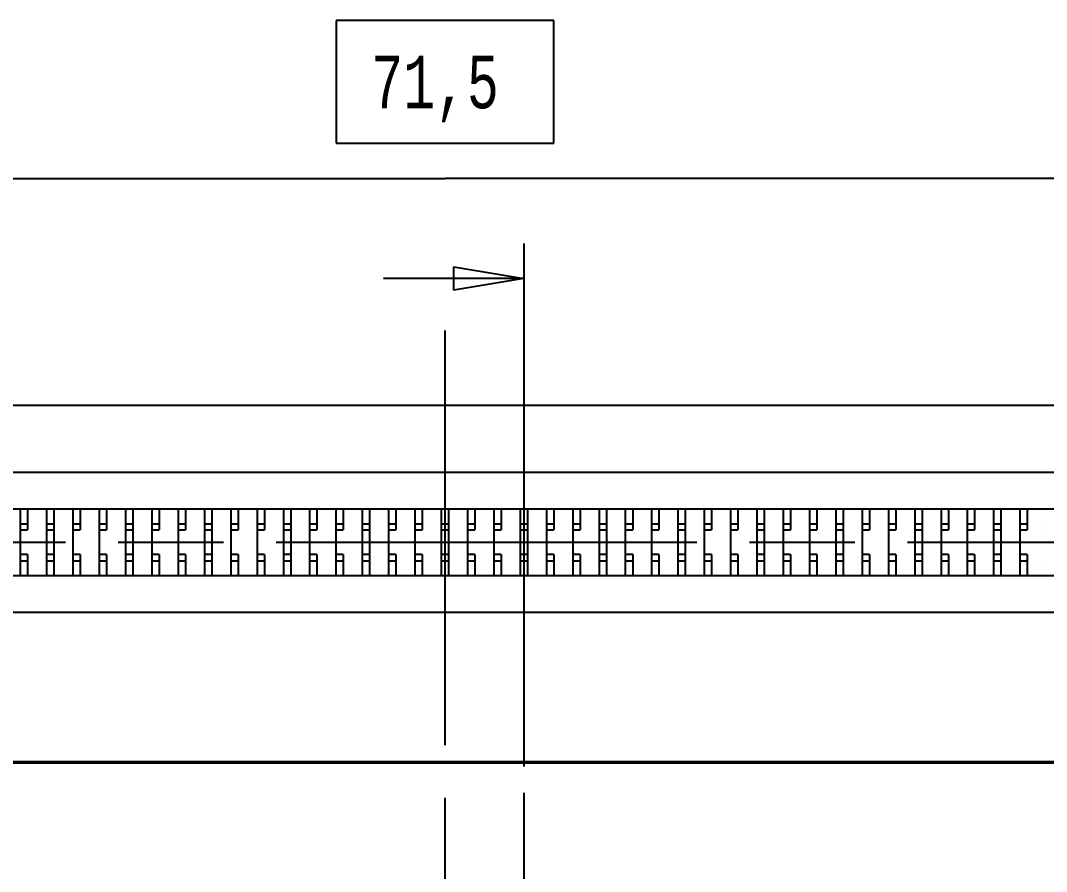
# Model space of a CAD drawing. Extents: x 0 to 420, y 0 to 297.
# Drawn here: x 70.04 to 99.29, y 117.56 to 141.82 of the extents above; entities that cross this region are included whole.
import ezdxf

# ---------------------------------------------------------------- set-up
doc = ezdxf.new("R2010")
doc.units = 0
doc.linetypes.add('CENTERLINE', pattern=[30, 12, -1.5, 3, -1.5, 12])
doc.layers.add('2', color=7, linetype='CONTINUOUS')
doc.styles.get("Standard").update_dxf_attribs({"font": 'monotxt.shx'})
doc.dimstyles.new('DSTYLE3', dxfattribs={"dimtxt": 1.5, "dimasz": 1.5, "dimexe": 2, "dimexo": 0, "dimgap": 2, "dimtad": 1, "dimrnd": 0.01, "dimzin": 11, "dimcen": 0.09, "dimazin": 3, "dimtp": 0.05, "dimtfac": 1, "dimtdec": 4, "dimtofl": 0, "dimtmove": 0, "dimatfit": 3, "dimtolj": 1, "dimtzin": 0})

# ---------------------------------------------------------------- blocks, each defined once
blk = doc.blocks.new('_AH13')
at = {"layer": '101', "color": 0, "linetype": 'CONTINUOUS'}
blk.add_solid([(0, 0), (-1, 0.166667), (-1, -0.166667), (0, 0)], dxfattribs=at)
blk = doc.blocks.new('*D1444')
at = {"layer": '2', "color": 1, "linetype": 'CONTINUOUS'}
for p, q in [((85.246684, 141.8159), (79.046684, 141.8159)), ((79.046684, 141.8159), (79.046684, 138.3159)), ((85.246684, 138.3159), (85.246684, 141.8159)), ((46.396684, 135.13465), (46.396684, 138.3154)), ((79.046684, 138.3159), (85.246684, 138.3159)), ((117.89668, 135.3668), (117.89668, 138.3154)), ((46.396684, 137.3154), (82.146684, 137.3154)), ((117.89668, 137.3154), (82.146684, 137.3154)), ((117.89668, 132.3636), (117.89668, 133.75129)), ((46.396684, 132.3636), (46.396684, 133.5502))]:
    blk.add_line(p, q, dxfattribs=at)
at = {"layer": '2', "color": 1, "xscale": 1.5, "yscale": 1.5, "zscale": 1.5}
for p, rotation in [((46.396684, 137.3154), 180), ((117.89668, 137.3154), 360)]:
    blk.add_blockref('_AH13', p, dxfattribs=dict(at, rotation=rotation))
at = {"layer": '2', "color": 1, "linetype": 'CONTINUOUS', "width": 0.7}
blk.add_text('71,5', height=1.5, dxfattribs=at).set_placement((80.046684, 139.3159))
blk = doc.blocks.new('*FC787')
at = {"layer": '2', "color": 1, "linetype": 'CONTINUOUS'}
for p, q in [((0, 0), (0, -14.91247)), ((-2, -0.668), (0, -1)), ((-2, -1.332), (-2, -0.668)), ((0, -1), (-4, -1)), ((0, -1), (-2, -1.332)), ((0, -15.66247), (0, -18.66247)), ((0, -19.41247), (0, -34.324939)), ((-2, -32.992939), (0, -33.324939)), ((-2, -33.656939), (-2, -32.992939)), ((0, -33.324939), (-4, -33.324939)), ((0, -33.324939), (-2, -33.656939))]:
    blk.add_line(p, q, dxfattribs=at)

msp = doc.modelspace()

# ---------------------------------------------------------------- linework, layer by layer
at = {"layer": '2', "color": 3, "linetype": 'CENTERLINE'}
for p, q in [((82.146684, 103.159), (82.146684, 132.97938)), ((41.328201, 126.94397), (125.10536, 126.94397))]:
    msp.add_line(p, q, dxfattribs=at)
at = {"layer": '2', "color": 30, "linetype": 'CONTINUOUS'}
for p, q in [((116.02168, 130.84397), (48.271684, 130.84397)), ((48.446684, 128.94397), (115.69668, 128.94397)), ((49.496684, 127.89397), (114.64668, 127.89397)), ((49.496684, 125.99397), (114.64668, 125.99397)), ((115.69668, 124.94397), (48.446684, 124.94397)), ((48.271684, 120.69397), (116.02168, 120.69397))]:
    msp.add_line(p, q, dxfattribs=at)
at = {"layer": '2', "color": 150, "linetype": 'CONTINUOUS'}
for p, q in [((70.046684, 127.46971), (70.046684, 127.89397)), ((70.246684, 127.89397), (70.246684, 127.46971)), ((71.546684, 127.46971), (71.546684, 127.89397)), ((71.746684, 127.89397), (71.746684, 127.46971)), ((72.296684, 127.46971), (72.296684, 127.89397)), ((72.496684, 127.89397), (72.496684, 127.46971)), ((73.796684, 127.46971), (73.796684, 127.89397)), ((73.996684, 127.89397), (73.996684, 127.46971)), ((74.546684, 127.46971), (74.546684, 127.89397)), ((74.746684, 127.89397), (74.746684, 127.46971)), ((76.046684, 127.46971), (76.046684, 127.89397)), ((76.246684, 127.89397), (76.246684, 127.46971)), ((76.796684, 127.46971), (76.796684, 127.89397)), ((76.996684, 127.89397), (76.996684, 127.46971)), ((78.296684, 127.46971), (78.296684, 127.89397)), ((78.496684, 127.89397), (78.496684, 127.46971)), ((79.046684, 127.46971), (79.046684, 127.89397)), ((79.246684, 127.89397), (79.246684, 127.46971)), ((80.546684, 127.46971), (80.546684, 127.89397)), ((80.746684, 127.89397), (80.746684, 127.46971)), ((81.296684, 127.46971), (81.296684, 127.89397)), ((81.496684, 127.89397), (81.496684, 127.46971)), ((82.796684, 127.46971), (82.796684, 127.89397)), ((82.996684, 127.89397), (82.996684, 127.46971)), ((83.546684, 127.46971), (83.546684, 127.89397)), ((83.746684, 127.89397), (83.746684, 127.46971)), ((85.046684, 127.46971), (85.046684, 127.89397)), ((85.246684, 127.89397), (85.246684, 127.46971)), ((85.796684, 127.46971), (85.796684, 127.89397)), ((85.996684, 127.89397), (85.996684, 127.46971)), ((87.296684, 127.46971), (87.296684, 127.89397)), ((87.496684, 127.89397), (87.496684, 127.46971)), ((88.046684, 127.46971), (88.046684, 127.89397)), ((88.246684, 127.89397), (88.246684, 127.46971)), ((89.546684, 127.46971), (89.546684, 127.89397)), ((89.746684, 127.89397), (89.746684, 127.46971)), ((90.296684, 127.46971), (90.296684, 127.89397)), ((90.496684, 127.89397), (90.496684, 127.46971)), ((91.796684, 127.46971), (91.796684, 127.89397)), ((91.996684, 127.89397), (91.996684, 127.46971)), ((92.546684, 127.46971), (92.546684, 127.89397)), ((92.746684, 127.89397), (92.746684, 127.46971)), ((94.046684, 127.46971), (94.046684, 127.89397)), ((94.246684, 127.89397), (94.246684, 127.46971)), ((94.796684, 127.46971), (94.796684, 127.89397)), ((94.996684, 127.89397), (94.996684, 127.46971)), ((96.296684, 127.46971), (96.296684, 127.89397)), ((96.496684, 127.89397), (96.496684, 127.46971)), ((97.046684, 127.46971), (97.046684, 127.89397)), ((97.246684, 127.89397), (97.246684, 127.46971)), ((98.546684, 127.46971), (98.546684, 127.89397)), ((98.746684, 127.89397), (98.746684, 127.46971)), ((70.046684, 127.29397), (70.046684, 127.46971)), ((70.046684, 127.46971), (70.246684, 127.46971)), ((70.046684, 127.29397), (70.246684, 127.29397)), ((70.246684, 127.46971), (70.246684, 127.29397)), ((71.546684, 127.29397), (71.546684, 127.46971)), ((71.546684, 127.46971), (71.746684, 127.46971)), ((71.546684, 127.29397), (71.746684, 127.29397)), ((71.746684, 127.46971), (71.746684, 127.29397)), ((72.296684, 127.29397), (72.296684, 127.46971)), ((72.296684, 127.46971), (72.496684, 127.46971)), ((72.296684, 127.29397), (72.496684, 127.29397)), ((72.496684, 127.46971), (72.496684, 127.29397)), ((73.796684, 127.29397), (73.796684, 127.46971)), ((73.796684, 127.46971), (73.996684, 127.46971)), ((73.796684, 127.29397), (73.996684, 127.29397)), ((73.996684, 127.46971), (73.996684, 127.29397)), ((74.546684, 127.29397), (74.546684, 127.46971)), ((74.546684, 127.46971), (74.746684, 127.46971)), ((74.546684, 127.29397), (74.746684, 127.29397)), ((74.746684, 127.46971), (74.746684, 127.29397)), ((76.046684, 127.29397), (76.046684, 127.46971)), ((76.046684, 127.46971), (76.246684, 127.46971)), ((76.046684, 127.29397), (76.246684, 127.29397)), ((76.246684, 127.46971), (76.246684, 127.29397)), ((76.796684, 127.29397), (76.796684, 127.46971)), ((76.796684, 127.46971), (76.996684, 127.46971)), ((76.796684, 127.29397), (76.996684, 127.29397)), ((76.996684, 127.46971), (76.996684, 127.29397)), ((78.296684, 127.29397), (78.296684, 127.46971)), ((78.296684, 127.46971), (78.496684, 127.46971)), ((78.296684, 127.29397), (78.496684, 127.29397)), ((78.496684, 127.46971), (78.496684, 127.29397)), ((79.046684, 127.29397), (79.046684, 127.46971)), ((79.046684, 127.46971), (79.246684, 127.46971)), ((79.046684, 127.29397), (79.246684, 127.29397)), ((79.246684, 127.46971), (79.246684, 127.29397)), ((80.546684, 127.29397), (80.546684, 127.46971)), ((80.546684, 127.46971), (80.746684, 127.46971)), ((80.546684, 127.29397), (80.746684, 127.29397)), ((80.746684, 127.46971), (80.746684, 127.29397)), ((81.296684, 127.29397), (81.296684, 127.46971)), ((81.296684, 127.46971), (81.496684, 127.46971)), ((81.296684, 127.29397), (81.496684, 127.29397)), ((81.496684, 127.46971), (81.496684, 127.29397)), ((82.796684, 127.29397), (82.796684, 127.46971)), ((82.796684, 127.46971), (82.996684, 127.46971)), ((82.796684, 127.29397), (82.996684, 127.29397)), ((82.996684, 127.46971), (82.996684, 127.29397)), ((83.546684, 127.29397), (83.546684, 127.46971)), ((83.546684, 127.46971), (83.746684, 127.46971)), ((83.546684, 127.29397), (83.746684, 127.29397)), ((83.746684, 127.46971), (83.746684, 127.29397)), ((85.046684, 127.29397), (85.046684, 127.46971)), ((85.046684, 127.46971), (85.246684, 127.46971)), ((85.046684, 127.29397), (85.246684, 127.29397)), ((85.246684, 127.46971), (85.246684, 127.29397)), ((85.796684, 127.29397), (85.796684, 127.46971)), ((85.796684, 127.46971), (85.996684, 127.46971)), ((85.796684, 127.29397), (85.996684, 127.29397)), ((85.996684, 127.46971), (85.996684, 127.29397)), ((87.296684, 127.29397), (87.296684, 127.46971)), ((87.296684, 127.46971), (87.496684, 127.46971)), ((87.296684, 127.29397), (87.496684, 127.29397)), ((87.496684, 127.46971), (87.496684, 127.29397)), ((88.046684, 127.29397), (88.046684, 127.46971)), ((88.046684, 127.46971), (88.246684, 127.46971)), ((88.046684, 127.29397), (88.246684, 127.29397)), ((88.246684, 127.46971), (88.246684, 127.29397)), ((89.546684, 127.29397), (89.546684, 127.46971)), ((89.546684, 127.46971), (89.746684, 127.46971)), ((89.546684, 127.29397), (89.746684, 127.29397)), ((89.746684, 127.46971), (89.746684, 127.29397)), ((90.296684, 127.29397), (90.296684, 127.46971)), ((90.296684, 127.46971), (90.496684, 127.46971)), ((90.296684, 127.29397), (90.496684, 127.29397)), ((90.496684, 127.46971), (90.496684, 127.29397)), ((91.796684, 127.29397), (91.796684, 127.46971)), ((91.796684, 127.46971), (91.996684, 127.46971)), ((91.796684, 127.29397), (91.996684, 127.29397)), ((91.996684, 127.46971), (91.996684, 127.29397)), ((92.546684, 127.29397), (92.546684, 127.46971)), ((92.546684, 127.46971), (92.746684, 127.46971)), ((92.546684, 127.29397), (92.746684, 127.29397)), ((92.746684, 127.46971), (92.746684, 127.29397)), ((94.046684, 127.29397), (94.046684, 127.46971)), ((94.046684, 127.46971), (94.246684, 127.46971)), ((94.046684, 127.29397), (94.246684, 127.29397)), ((94.246684, 127.46971), (94.246684, 127.29397)), ((94.796684, 127.29397), (94.796684, 127.46971)), ((94.796684, 127.46971), (94.996684, 127.46971)), ((94.796684, 127.29397), (94.996684, 127.29397)), ((94.996684, 127.46971), (94.996684, 127.29397)), ((96.296684, 127.29397), (96.296684, 127.46971)), ((96.296684, 127.46971), (96.496684, 127.46971)), ((96.296684, 127.29397), (96.496684, 127.29397)), ((96.496684, 127.46971), (96.496684, 127.29397)), ((97.046684, 127.29397), (97.046684, 127.46971)), ((97.046684, 127.46971), (97.246684, 127.46971)), ((97.046684, 127.29397), (97.246684, 127.29397)), ((97.246684, 127.46971), (97.246684, 127.29397)), ((98.546684, 127.29397), (98.546684, 127.46971)), ((98.546684, 127.46971), (98.746684, 127.46971)), ((98.546684, 127.29397), (98.746684, 127.29397)), ((98.746684, 127.46971), (98.746684, 127.29397)), ((70.046684, 126.41824), (70.046684, 126.59397)), ((70.246684, 126.59397), (70.046684, 126.59397)), ((70.046684, 125.99397), (70.046684, 126.41824)), ((70.046684, 126.41824), (70.246684, 126.41824)), ((70.246684, 126.59397), (70.246684, 126.41824)), ((70.246684, 126.41824), (70.246684, 125.99397)), ((71.546684, 126.41824), (71.546684, 126.59397)), ((71.746684, 126.59397), (71.546684, 126.59397)), ((71.546684, 125.99397), (71.546684, 126.41824)), ((71.546684, 126.41824), (71.746684, 126.41824)), ((71.746684, 126.59397), (71.746684, 126.41824)), ((71.746684, 126.41824), (71.746684, 125.99397)), ((72.296684, 126.41824), (72.296684, 126.59397)), ((72.496684, 126.59397), (72.296684, 126.59397)), ((72.296684, 125.99397), (72.296684, 126.41824)), ((72.296684, 126.41824), (72.496684, 126.41824)), ((72.496684, 126.59397), (72.496684, 126.41824)), ((72.496684, 126.41824), (72.496684, 125.99397)), ((73.796684, 126.41824), (73.796684, 126.59397)), ((73.996684, 126.59397), (73.796684, 126.59397)), ((73.796684, 125.99397), (73.796684, 126.41824)), ((73.796684, 126.41824), (73.996684, 126.41824)), ((73.996684, 126.59397), (73.996684, 126.41824)), ((73.996684, 126.41824), (73.996684, 125.99397)), ((74.546684, 126.41824), (74.546684, 126.59397)), ((74.746684, 126.59397), (74.546684, 126.59397)), ((74.546684, 125.99397), (74.546684, 126.41824)), ((74.546684, 126.41824), (74.746684, 126.41824)), ((74.746684, 126.59397), (74.746684, 126.41824)), ((74.746684, 126.41824), (74.746684, 125.99397)), ((76.046684, 126.41824), (76.046684, 126.59397)), ((76.246684, 126.59397), (76.046684, 126.59397)), ((76.046684, 125.99397), (76.046684, 126.41824)), ((76.046684, 126.41824), (76.246684, 126.41824)), ((76.246684, 126.59397), (76.246684, 126.41824)), ((76.246684, 126.41824), (76.246684, 125.99397)), ((76.796684, 126.41824), (76.796684, 126.59397)), ((76.996684, 126.59397), (76.796684, 126.59397)), ((76.796684, 125.99397), (76.796684, 126.41824)), ((76.796684, 126.41824), (76.996684, 126.41824)), ((76.996684, 126.59397), (76.996684, 126.41824)), ((76.996684, 126.41824), (76.996684, 125.99397)), ((78.296684, 126.41824), (78.296684, 126.59397)), ((78.496684, 126.59397), (78.296684, 126.59397)), ((78.296684, 125.99397), (78.296684, 126.41824)), ((78.296684, 126.41824), (78.496684, 126.41824)), ((78.496684, 126.59397), (78.496684, 126.41824)), ((78.496684, 126.41824), (78.496684, 125.99397)), ((79.046684, 126.41824), (79.046684, 126.59397)), ((79.246684, 126.59397), (79.046684, 126.59397)), ((79.046684, 125.99397), (79.046684, 126.41824)), ((79.046684, 126.41824), (79.246684, 126.41824)), ((79.246684, 126.59397), (79.246684, 126.41824)), ((79.246684, 126.41824), (79.246684, 125.99397)), ((80.546684, 126.41824), (80.546684, 126.59397)), ((80.746684, 126.59397), (80.546684, 126.59397)), ((80.546684, 125.99397), (80.546684, 126.41824)), ((80.546684, 126.41824), (80.746684, 126.41824)), ((80.746684, 126.59397), (80.746684, 126.41824)), ((80.746684, 126.41824), (80.746684, 125.99397)), ((81.296684, 126.41824), (81.296684, 126.59397)), ((81.496684, 126.59397), (81.296684, 126.59397)), ((81.296684, 125.99397), (81.296684, 126.41824)), ((81.296684, 126.41824), (81.496684, 126.41824)), ((81.496684, 126.59397), (81.496684, 126.41824)), ((81.496684, 126.41824), (81.496684, 125.99397)), ((82.796684, 126.41824), (82.796684, 126.59397)), ((82.996684, 126.59397), (82.796684, 126.59397)), ((82.796684, 125.99397), (82.796684, 126.41824)), ((82.796684, 126.41824), (82.996684, 126.41824)), ((82.996684, 126.59397), (82.996684, 126.41824)), ((82.996684, 126.41824), (82.996684, 125.99397)), ((83.546684, 126.41824), (83.546684, 126.59397)), ((83.746684, 126.59397), (83.546684, 126.59397)), ((83.546684, 125.99397), (83.546684, 126.41824)), ((83.546684, 126.41824), (83.746684, 126.41824)), ((83.746684, 126.59397), (83.746684, 126.41824)), ((83.746684, 126.41824), (83.746684, 125.99397)), ((85.046684, 126.41824), (85.046684, 126.59397)), ((85.246684, 126.59397), (85.046684, 126.59397)), ((85.046684, 125.99397), (85.046684, 126.41824)), ((85.046684, 126.41824), (85.246684, 126.41824)), ((85.246684, 126.59397), (85.246684, 126.41824)), ((85.246684, 126.41824), (85.246684, 125.99397)), ((85.796684, 126.41824), (85.796684, 126.59397)), ((85.996684, 126.59397), (85.796684, 126.59397)), ((85.796684, 125.99397), (85.796684, 126.41824)), ((85.796684, 126.41824), (85.996684, 126.41824)), ((85.996684, 126.59397), (85.996684, 126.41824)), ((85.996684, 126.41824), (85.996684, 125.99397)), ((87.296684, 126.41824), (87.296684, 126.59397)), ((87.496684, 126.59397), (87.296684, 126.59397)), ((87.296684, 125.99397), (87.296684, 126.41824)), ((87.296684, 126.41824), (87.496684, 126.41824)), ((87.496684, 126.59397), (87.496684, 126.41824)), ((87.496684, 126.41824), (87.496684, 125.99397)), ((88.046684, 126.41824), (88.046684, 126.59397)), ((88.246684, 126.59397), (88.046684, 126.59397)), ((88.046684, 125.99397), (88.046684, 126.41824)), ((88.046684, 126.41824), (88.246684, 126.41824)), ((88.246684, 126.59397), (88.246684, 126.41824)), ((88.246684, 126.41824), (88.246684, 125.99397)), ((89.546684, 126.41824), (89.546684, 126.59397)), ((89.746684, 126.59397), (89.546684, 126.59397)), ((89.546684, 125.99397), (89.546684, 126.41824)), ((89.546684, 126.41824), (89.746684, 126.41824)), ((89.746684, 126.59397), (89.746684, 126.41824)), ((89.746684, 126.41824), (89.746684, 125.99397)), ((90.296684, 126.41824), (90.296684, 126.59397)), ((90.496684, 126.59397), (90.296684, 126.59397)), ((90.296684, 125.99397), (90.296684, 126.41824)), ((90.296684, 126.41824), (90.496684, 126.41824)), ((90.496684, 126.59397), (90.496684, 126.41824)), ((90.496684, 126.41824), (90.496684, 125.99397)), ((91.796684, 126.41824), (91.796684, 126.59397)), ((91.996684, 126.59397), (91.796684, 126.59397)), ((91.796684, 125.99397), (91.796684, 126.41824)), ((91.796684, 126.41824), (91.996684, 126.41824)), ((91.996684, 126.59397), (91.996684, 126.41824)), ((91.996684, 126.41824), (91.996684, 125.99397)), ((92.546684, 126.41824), (92.546684, 126.59397)), ((92.746684, 126.59397), (92.546684, 126.59397)), ((92.546684, 125.99397), (92.546684, 126.41824)), ((92.546684, 126.41824), (92.746684, 126.41824)), ((92.746684, 126.59397), (92.746684, 126.41824)), ((92.746684, 126.41824), (92.746684, 125.99397)), ((94.046684, 126.41824), (94.046684, 126.59397)), ((94.246684, 126.59397), (94.046684, 126.59397)), ((94.046684, 125.99397), (94.046684, 126.41824)), ((94.046684, 126.41824), (94.246684, 126.41824)), ((94.246684, 126.59397), (94.246684, 126.41824)), ((94.246684, 126.41824), (94.246684, 125.99397)), ((94.796684, 126.41824), (94.796684, 126.59397)), ((94.996684, 126.59397), (94.796684, 126.59397)), ((94.796684, 125.99397), (94.796684, 126.41824)), ((94.796684, 126.41824), (94.996684, 126.41824)), ((94.996684, 126.59397), (94.996684, 126.41824)), ((94.996684, 126.41824), (94.996684, 125.99397)), ((96.296684, 126.41824), (96.296684, 126.59397)), ((96.496684, 126.59397), (96.296684, 126.59397)), ((96.296684, 125.99397), (96.296684, 126.41824)), ((96.296684, 126.41824), (96.496684, 126.41824)), ((96.496684, 126.59397), (96.496684, 126.41824)), ((96.496684, 126.41824), (96.496684, 125.99397)), ((97.046684, 126.41824), (97.046684, 126.59397)), ((97.246684, 126.59397), (97.046684, 126.59397)), ((97.046684, 125.99397), (97.046684, 126.41824)), ((97.046684, 126.41824), (97.246684, 126.41824)), ((97.246684, 126.59397), (97.246684, 126.41824)), ((97.246684, 126.41824), (97.246684, 125.99397)), ((98.546684, 126.41824), (98.546684, 126.59397)), ((98.746684, 126.59397), (98.546684, 126.59397)), ((98.546684, 125.99397), (98.546684, 126.41824)), ((98.546684, 126.41824), (98.746684, 126.41824)), ((98.746684, 126.59397), (98.746684, 126.41824)), ((98.746684, 126.41824), (98.746684, 125.99397))]:
    msp.add_line(p, q, dxfattribs=at)
at = {"layer": '2', "color": 2, "linetype": 'CONTINUOUS'}
for p, q in [((70.791684, 127.89397), (70.791684, 127.89397)), ((71.541684, 127.89397), (71.541684, 127.89397)), ((72.291684, 127.89397), (72.291684, 127.89397)), ((73.041684, 127.89397), (73.041684, 127.89397)), ((73.791684, 127.89397), (73.791684, 127.89397)), ((78.291684, 127.89397), (78.291684, 127.89397)), ((79.041684, 127.89397), (79.041684, 127.89397)), ((79.791684, 127.89397), (79.791684, 127.89397)), ((80.541684, 127.89397), (80.541684, 127.89397)), ((81.291684, 127.89397), (81.291684, 127.89397)), ((82.041684, 127.89397), (82.041684, 127.89397)), ((86.541684, 127.89397), (86.541684, 127.89397)), ((87.291684, 127.89397), (87.291684, 127.89397)), ((88.041684, 127.89397), (88.041684, 127.89397)), ((88.791684, 127.89397), (88.791684, 127.89397)), ((89.541684, 127.89397), (89.541684, 127.89397)), ((90.291684, 127.89397), (90.291684, 127.89397)), ((94.791684, 127.89397), (94.791684, 127.89397)), ((95.541684, 127.89397), (95.541684, 127.89397)), ((96.291684, 127.89397), (96.291684, 127.89397)), ((97.041684, 127.89397), (97.041684, 127.89397)), ((97.791684, 127.89397), (97.791684, 127.89397)), ((70.046684, 126.59397), (70.046684, 127.29397)), ((70.791684, 127.29397), (70.791684, 127.29397)), ((71.541684, 127.29397), (71.541684, 127.29397)), ((71.546684, 126.59397), (71.546684, 127.29397)), ((72.291684, 127.29397), (72.291684, 127.29397)), ((72.296684, 126.59397), (72.296684, 127.29397)), ((73.041684, 127.29397), (73.041684, 127.29397)), ((73.791684, 127.29397), (73.791684, 127.29397)), ((73.796684, 126.59397), (73.796684, 127.29397)), ((74.541684, 127.46971), (74.541684, 127.46971)), ((74.541684, 127.29397), (74.541684, 127.29397)), ((74.546684, 126.59397), (74.546684, 127.29397)), ((75.291684, 127.46971), (75.291684, 127.46971)), ((75.291684, 127.29397), (75.291684, 127.29397)), ((76.041684, 127.46971), (76.041684, 127.46971)), ((76.041684, 127.29397), (76.041684, 127.29397)), ((76.046684, 126.59397), (76.046684, 127.29397)), ((76.791684, 127.46971), (76.791684, 127.46971)), ((76.791684, 127.29397), (76.791684, 127.29397)), ((76.796684, 126.59397), (76.796684, 127.29397)), ((77.541684, 127.46971), (77.541684, 127.46971)), ((77.541684, 127.29397), (77.541684, 127.29397)), ((78.291684, 127.29397), (78.291684, 127.29397)), ((78.296684, 126.59397), (78.296684, 127.29397)), ((79.041684, 127.29397), (79.041684, 127.29397)), ((79.046684, 126.59397), (79.046684, 127.29397)), ((79.791684, 127.29397), (79.791684, 127.29397)), ((80.541684, 127.29397), (80.541684, 127.29397)), ((80.546684, 126.59397), (80.546684, 127.29397)), ((81.291684, 127.29397), (81.291684, 127.29397)), ((81.296684, 126.59397), (81.296684, 127.29397)), ((82.041684, 127.29397), (82.041684, 127.29397)), ((82.791684, 127.46971), (82.791684, 127.46971)), ((82.791684, 127.29397), (82.791684, 127.29397)), ((82.796684, 126.59397), (82.796684, 127.29397)), ((83.541684, 127.46971), (83.541684, 127.46971)), ((83.541684, 127.29397), (83.541684, 127.29397)), ((83.546684, 126.59397), (83.546684, 127.29397)), ((84.291684, 127.46971), (84.291684, 127.46971)), ((84.291684, 127.29397), (84.291684, 127.29397)), ((85.041684, 127.46971), (85.041684, 127.46971)), ((85.041684, 127.29397), (85.041684, 127.29397)), ((85.046684, 126.59397), (85.046684, 127.29397)), ((85.791684, 127.46971), (85.791684, 127.46971)), ((85.791684, 127.29397), (85.791684, 127.29397)), ((85.796684, 126.59397), (85.796684, 127.29397)), ((86.541684, 127.29397), (86.541684, 127.29397)), ((87.291684, 127.29397), (87.291684, 127.29397)), ((87.296684, 126.59397), (87.296684, 127.29397)), ((88.041684, 127.29397), (88.041684, 127.29397)), ((88.046684, 126.59397), (88.046684, 127.29397)), ((88.791684, 127.29397), (88.791684, 127.29397)), ((89.541684, 127.29397), (89.541684, 127.29397)), ((89.546684, 126.59397), (89.546684, 127.29397)), ((90.291684, 127.29397), (90.291684, 127.29397)), ((90.296684, 126.59397), (90.296684, 127.29397)), ((91.041684, 127.46971), (91.041684, 127.46971)), ((91.041684, 127.29397), (91.041684, 127.29397)), ((91.791684, 127.46971), (91.791684, 127.46971)), ((91.791684, 127.29397), (91.791684, 127.29397)), ((91.796684, 126.59397), (91.796684, 127.29397)), ((92.541684, 127.46971), (92.541684, 127.46971)), ((92.541684, 127.29397), (92.541684, 127.29397)), ((92.546684, 126.59397), (92.546684, 127.29397)), ((93.291684, 127.46971), (93.291684, 127.46971)), ((93.291684, 127.29397), (93.291684, 127.29397)), ((94.041684, 127.46971), (94.041684, 127.46971)), ((94.041684, 127.29397), (94.041684, 127.29397)), ((94.046684, 126.59397), (94.046684, 127.29397)), ((94.791684, 127.29397), (94.791684, 127.29397)), ((94.796684, 126.59397), (94.796684, 127.29397)), ((95.541684, 127.29397), (95.541684, 127.29397)), ((96.291684, 127.29397), (96.291684, 127.29397)), ((96.296684, 126.59397), (96.296684, 127.29397)), ((97.041684, 127.29397), (97.041684, 127.29397)), ((97.046684, 126.59397), (97.046684, 127.29397)), ((97.791684, 127.29397), (97.791684, 127.29397)), ((98.541684, 127.46971), (98.541684, 127.46971)), ((98.541684, 127.29397), (98.541684, 127.29397)), ((98.546684, 126.59397), (98.546684, 127.29397)), ((99.291684, 127.46971), (99.291684, 127.46971)), ((99.291684, 127.29397), (99.291684, 127.29397)), ((74.541684, 126.41824), (74.541684, 126.41824)), ((75.291684, 126.41824), (75.291684, 126.41824)), ((76.041684, 126.41824), (76.041684, 126.41824)), ((76.791684, 126.41824), (76.791684, 126.41824)), ((77.541684, 126.41824), (77.541684, 126.41824)), ((82.791684, 126.41824), (82.791684, 126.41824)), ((83.541684, 126.41824), (83.541684, 126.41824)), ((84.291684, 126.41824), (84.291684, 126.41824)), ((85.041684, 126.41824), (85.041684, 126.41824)), ((85.791684, 126.41824), (85.791684, 126.41824)), ((91.041684, 126.41824), (91.041684, 126.41824)), ((91.791684, 126.41824), (91.791684, 126.41824)), ((92.541684, 126.41824), (92.541684, 126.41824)), ((93.291684, 126.41824), (93.291684, 126.41824)), ((94.041684, 126.41824), (94.041684, 126.41824)), ((98.541684, 126.41824), (98.541684, 126.41824)), ((99.291684, 126.41824), (99.291684, 126.41824)), ((70.791684, 125.99397), (70.791684, 125.99397)), ((71.541684, 125.99397), (71.541684, 125.99397)), ((72.291684, 125.99397), (72.291684, 125.99397)), ((73.041684, 125.99397), (73.041684, 125.99397)), ((73.791684, 125.99397), (73.791684, 125.99397)), ((78.291684, 125.99397), (78.291684, 125.99397)), ((79.041684, 125.99397), (79.041684, 125.99397)), ((79.791684, 125.99397), (79.791684, 125.99397)), ((80.541684, 125.99397), (80.541684, 125.99397)), ((81.291684, 125.99397), (81.291684, 125.99397)), ((82.041684, 125.99397), (82.041684, 125.99397)), ((86.541684, 125.99397), (86.541684, 125.99397)), ((87.291684, 125.99397), (87.291684, 125.99397)), ((88.041684, 125.99397), (88.041684, 125.99397)), ((88.791684, 125.99397), (88.791684, 125.99397)), ((89.541684, 125.99397), (89.541684, 125.99397)), ((90.291684, 125.99397), (90.291684, 125.99397)), ((94.791684, 125.99397), (94.791684, 125.99397)), ((95.541684, 125.99397), (95.541684, 125.99397)), ((96.291684, 125.99397), (96.291684, 125.99397)), ((97.041684, 125.99397), (97.041684, 125.99397)), ((97.791684, 125.99397), (97.791684, 125.99397)), ((70.791684, 120.69397), (70.791684, 120.64397)), ((71.541684, 120.69397), (71.541684, 120.64397)), ((72.291684, 120.69397), (72.291684, 120.64397)), ((73.041684, 120.69397), (73.041684, 120.64397)), ((73.791684, 120.69397), (73.791684, 120.64397)), ((74.541684, 120.69397), (74.541684, 120.64397)), ((75.291684, 120.69397), (75.291684, 120.64397)), ((76.041684, 120.69397), (76.041684, 120.64397)), ((76.791684, 120.69397), (76.791684, 120.64397)), ((77.541684, 120.69397), (77.541684, 120.64397)), ((78.291684, 120.69397), (78.291684, 120.64397)), ((79.041684, 120.69397), (79.041684, 120.64397)), ((79.791684, 120.69397), (79.791684, 120.64397)), ((80.541684, 120.69397), (80.541684, 120.64397)), ((81.291684, 120.69397), (81.291684, 120.64397)), ((82.041684, 120.69397), (82.041684, 120.64397)), ((82.791684, 120.69397), (82.791684, 120.64397)), ((83.541684, 120.69397), (83.541684, 120.64397)), ((84.291684, 120.69397), (84.291684, 120.64397)), ((85.041684, 120.69397), (85.041684, 120.64397)), ((85.791684, 120.69397), (85.791684, 120.64397)), ((86.541684, 120.69397), (86.541684, 120.64397)), ((87.291684, 120.69397), (87.291684, 120.64397)), ((88.041684, 120.69397), (88.041684, 120.64397)), ((88.791684, 120.69397), (88.791684, 120.64397)), ((89.541684, 120.69397), (89.541684, 120.64397)), ((90.291684, 120.69397), (90.291684, 120.64397)), ((91.041684, 120.69397), (91.041684, 120.64397)), ((91.791684, 120.69397), (91.791684, 120.64397)), ((92.541684, 120.69397), (92.541684, 120.64397)), ((93.291684, 120.69397), (93.291684, 120.64397)), ((94.041684, 120.69397), (94.041684, 120.64397)), ((94.791684, 120.69397), (94.791684, 120.64397)), ((95.541684, 120.69397), (95.541684, 120.64397)), ((96.291684, 120.69397), (96.291684, 120.64397)), ((97.041684, 120.69397), (97.041684, 120.64397)), ((97.791684, 120.69397), (97.791684, 120.64397)), ((98.541684, 120.69397), (98.541684, 120.64397)), ((99.291684, 120.69397), (99.291684, 120.64397))]:
    msp.add_line(p, q, dxfattribs=at)
at = {"layer": '2', "color": 3, "linetype": 'CONTINUOUS'}
for p, q in [((70.796684, 127.46971), (70.796684, 127.89397)), ((70.996684, 127.89397), (70.996684, 127.46971)), ((73.046684, 127.46971), (73.046684, 127.89397)), ((73.246684, 127.89397), (73.246684, 127.46971)), ((75.296684, 127.46971), (75.296684, 127.89397)), ((75.496684, 127.89397), (75.496684, 127.46971)), ((77.546684, 127.46971), (77.546684, 127.89397)), ((77.746684, 127.89397), (77.746684, 127.46971)), ((79.796684, 127.46971), (79.796684, 127.89397)), ((79.996684, 127.89397), (79.996684, 127.46971)), ((82.046684, 127.46971), (82.046684, 127.89397)), ((82.246684, 127.89397), (82.246684, 127.46971)), ((84.296684, 127.46971), (84.296684, 127.89397)), ((84.496684, 127.89397), (84.496684, 127.46971)), ((86.546684, 127.46971), (86.546684, 127.89397)), ((86.746684, 127.89397), (86.746684, 127.46971)), ((88.796684, 127.46971), (88.796684, 127.89397)), ((88.996684, 127.89397), (88.996684, 127.46971)), ((91.046684, 127.46971), (91.046684, 127.89397)), ((91.246684, 127.89397), (91.246684, 127.46971)), ((93.296684, 127.46971), (93.296684, 127.89397)), ((93.496684, 127.89397), (93.496684, 127.46971)), ((95.546684, 127.46971), (95.546684, 127.89397)), ((95.746684, 127.89397), (95.746684, 127.46971)), ((97.796684, 127.46971), (97.796684, 127.89397)), ((97.996684, 127.89397), (97.996684, 127.46971)), ((70.796684, 127.29397), (70.796684, 127.46971)), ((70.796684, 127.46971), (70.996684, 127.46971)), ((70.796684, 126.59397), (70.796684, 127.29397)), ((70.796684, 127.29397), (70.996684, 127.29397)), ((70.996684, 127.46971), (70.996684, 127.29397)), ((70.996684, 127.29397), (70.996684, 126.59397)), ((73.046684, 127.29397), (73.046684, 127.46971)), ((73.046684, 127.46971), (73.246684, 127.46971)), ((73.046684, 126.59397), (73.046684, 127.29397)), ((73.046684, 127.29397), (73.246684, 127.29397)), ((73.246684, 127.46971), (73.246684, 127.29397)), ((73.246684, 127.29397), (73.246684, 126.59397)), ((75.296684, 127.29397), (75.296684, 127.46971)), ((75.296684, 127.46971), (75.496684, 127.46971)), ((75.296684, 126.59397), (75.296684, 127.29397)), ((75.296684, 127.29397), (75.496684, 127.29397)), ((75.496684, 127.46971), (75.496684, 127.29397)), ((75.496684, 127.29397), (75.496684, 126.59397)), ((77.546684, 127.29397), (77.546684, 127.46971)), ((77.546684, 127.46971), (77.746684, 127.46971)), ((77.546684, 126.59397), (77.546684, 127.29397)), ((77.546684, 127.29397), (77.746684, 127.29397)), ((77.746684, 127.46971), (77.746684, 127.29397)), ((77.746684, 127.29397), (77.746684, 126.59397)), ((79.796684, 127.29397), (79.796684, 127.46971)), ((79.796684, 127.46971), (79.996684, 127.46971)), ((79.796684, 126.59397), (79.796684, 127.29397)), ((79.796684, 127.29397), (79.996684, 127.29397)), ((79.996684, 127.46971), (79.996684, 127.29397)), ((79.996684, 127.29397), (79.996684, 126.59397)), ((82.046684, 127.29397), (82.046684, 127.46971)), ((82.046684, 127.46971), (82.246684, 127.46971)), ((82.046684, 126.59397), (82.046684, 127.29397)), ((82.046684, 127.29397), (82.246684, 127.29397)), ((82.246684, 127.46971), (82.246684, 127.29397)), ((82.246684, 127.29397), (82.246684, 126.59397)), ((84.296684, 127.29397), (84.296684, 127.46971)), ((84.296684, 127.46971), (84.496684, 127.46971)), ((84.296684, 126.59397), (84.296684, 127.29397)), ((84.296684, 127.29397), (84.496684, 127.29397)), ((84.496684, 127.46971), (84.496684, 127.29397)), ((84.496684, 127.29397), (84.496684, 126.59397)), ((86.546684, 127.29397), (86.546684, 127.46971)), ((86.546684, 127.46971), (86.746684, 127.46971)), ((86.546684, 126.59397), (86.546684, 127.29397)), ((86.546684, 127.29397), (86.746684, 127.29397)), ((86.746684, 127.46971), (86.746684, 127.29397)), ((86.746684, 127.29397), (86.746684, 126.59397)), ((88.796684, 127.29397), (88.796684, 127.46971)), ((88.796684, 127.46971), (88.996684, 127.46971)), ((88.796684, 126.59397), (88.796684, 127.29397)), ((88.796684, 127.29397), (88.996684, 127.29397)), ((88.996684, 127.46971), (88.996684, 127.29397)), ((88.996684, 127.29397), (88.996684, 126.59397)), ((91.046684, 127.29397), (91.046684, 127.46971)), ((91.046684, 127.46971), (91.246684, 127.46971)), ((91.046684, 126.59397), (91.046684, 127.29397)), ((91.046684, 127.29397), (91.246684, 127.29397)), ((91.246684, 127.46971), (91.246684, 127.29397)), ((91.246684, 127.29397), (91.246684, 126.59397)), ((93.296684, 127.29397), (93.296684, 127.46971)), ((93.296684, 127.46971), (93.496684, 127.46971)), ((93.296684, 126.59397), (93.296684, 127.29397)), ((93.296684, 127.29397), (93.496684, 127.29397)), ((93.496684, 127.46971), (93.496684, 127.29397)), ((93.496684, 127.29397), (93.496684, 126.59397)), ((95.546684, 127.29397), (95.546684, 127.46971)), ((95.546684, 127.46971), (95.746684, 127.46971)), ((95.546684, 126.59397), (95.546684, 127.29397)), ((95.546684, 127.29397), (95.746684, 127.29397)), ((95.746684, 127.46971), (95.746684, 127.29397)), ((95.746684, 127.29397), (95.746684, 126.59397)), ((97.796684, 127.29397), (97.796684, 127.46971)), ((97.796684, 127.46971), (97.996684, 127.46971)), ((97.796684, 126.59397), (97.796684, 127.29397)), ((97.796684, 127.29397), (97.996684, 127.29397)), ((97.996684, 127.46971), (97.996684, 127.29397)), ((97.996684, 127.29397), (97.996684, 126.59397)), ((70.796684, 126.41824), (70.796684, 126.59397)), ((70.996684, 126.59397), (70.796684, 126.59397)), ((70.796684, 125.99397), (70.796684, 126.41824)), ((70.796684, 126.41824), (70.996684, 126.41824)), ((70.996684, 126.59397), (70.996684, 126.41824)), ((70.996684, 126.41824), (70.996684, 125.99397)), ((73.046684, 126.41824), (73.046684, 126.59397)), ((73.246684, 126.59397), (73.046684, 126.59397)), ((73.046684, 125.99397), (73.046684, 126.41824)), ((73.046684, 126.41824), (73.246684, 126.41824)), ((73.246684, 126.59397), (73.246684, 126.41824)), ((73.246684, 126.41824), (73.246684, 125.99397)), ((75.296684, 126.41824), (75.296684, 126.59397)), ((75.496684, 126.59397), (75.296684, 126.59397)), ((75.296684, 125.99397), (75.296684, 126.41824)), ((75.296684, 126.41824), (75.496684, 126.41824)), ((75.496684, 126.59397), (75.496684, 126.41824)), ((75.496684, 126.41824), (75.496684, 125.99397)), ((77.546684, 126.41824), (77.546684, 126.59397)), ((77.746684, 126.59397), (77.546684, 126.59397)), ((77.546684, 125.99397), (77.546684, 126.41824)), ((77.546684, 126.41824), (77.746684, 126.41824)), ((77.746684, 126.59397), (77.746684, 126.41824)), ((77.746684, 126.41824), (77.746684, 125.99397)), ((79.796684, 126.41824), (79.796684, 126.59397)), ((79.996684, 126.59397), (79.796684, 126.59397)), ((79.796684, 125.99397), (79.796684, 126.41824)), ((79.796684, 126.41824), (79.996684, 126.41824)), ((79.996684, 126.59397), (79.996684, 126.41824)), ((79.996684, 126.41824), (79.996684, 125.99397)), ((82.046684, 126.41824), (82.046684, 126.59397)), ((82.246684, 126.59397), (82.046684, 126.59397)), ((82.046684, 125.99397), (82.046684, 126.41824)), ((82.046684, 126.41824), (82.246684, 126.41824)), ((82.246684, 126.59397), (82.246684, 126.41824)), ((82.246684, 126.41824), (82.246684, 125.99397)), ((84.296684, 126.41824), (84.296684, 126.59397)), ((84.496684, 126.59397), (84.296684, 126.59397)), ((84.296684, 125.99397), (84.296684, 126.41824)), ((84.296684, 126.41824), (84.496684, 126.41824)), ((84.496684, 126.59397), (84.496684, 126.41824)), ((84.496684, 126.41824), (84.496684, 125.99397)), ((86.546684, 126.41824), (86.546684, 126.59397)), ((86.746684, 126.59397), (86.546684, 126.59397)), ((86.546684, 125.99397), (86.546684, 126.41824)), ((86.546684, 126.41824), (86.746684, 126.41824)), ((86.746684, 126.59397), (86.746684, 126.41824)), ((86.746684, 126.41824), (86.746684, 125.99397)), ((88.796684, 126.41824), (88.796684, 126.59397)), ((88.996684, 126.59397), (88.796684, 126.59397)), ((88.796684, 125.99397), (88.796684, 126.41824)), ((88.796684, 126.41824), (88.996684, 126.41824)), ((88.996684, 126.59397), (88.996684, 126.41824)), ((88.996684, 126.41824), (88.996684, 125.99397)), ((91.046684, 126.41824), (91.046684, 126.59397)), ((91.246684, 126.59397), (91.046684, 126.59397)), ((91.046684, 125.99397), (91.046684, 126.41824)), ((91.046684, 126.41824), (91.246684, 126.41824)), ((91.246684, 126.59397), (91.246684, 126.41824)), ((91.246684, 126.41824), (91.246684, 125.99397)), ((93.296684, 126.41824), (93.296684, 126.59397)), ((93.496684, 126.59397), (93.296684, 126.59397)), ((93.296684, 125.99397), (93.296684, 126.41824)), ((93.296684, 126.41824), (93.496684, 126.41824)), ((93.496684, 126.59397), (93.496684, 126.41824)), ((93.496684, 126.41824), (93.496684, 125.99397)), ((95.546684, 126.41824), (95.546684, 126.59397)), ((95.746684, 126.59397), (95.546684, 126.59397)), ((95.546684, 125.99397), (95.546684, 126.41824)), ((95.546684, 126.41824), (95.746684, 126.41824)), ((95.746684, 126.59397), (95.746684, 126.41824)), ((95.746684, 126.41824), (95.746684, 125.99397)), ((97.796684, 126.41824), (97.796684, 126.59397)), ((97.996684, 126.59397), (97.796684, 126.59397)), ((97.796684, 125.99397), (97.796684, 126.41824)), ((97.796684, 126.41824), (97.996684, 126.41824)), ((97.996684, 126.59397), (97.996684, 126.41824)), ((97.996684, 126.41824), (97.996684, 125.99397))]:
    msp.add_line(p, q, dxfattribs=at)
at = {"layer": '2', "color": 40, "linetype": 'CONTINUOUS'}
msp.add_line((116.07168, 120.64397), (48.221684, 120.64397), dxfattribs=at)

# ---------------------------------------------------------------- block references
at = {"layer": '2'}
msp.add_blockref('*FC787', (84.396684, 135.46363), dxfattribs=at)

# ---------------------------------------------------------------- dimensions: what is measured, and where the dimension line sits
at = {"layer": '2', "color": 1, "linetype": 'CONTINUOUS'}
dim = msp.add_linear_dim(base=(117.89668, 137.3154), p1=(46.396684, 132.3636), p2=(117.89668, 132.3636), dimstyle='DSTYLE3', override={"dimblk": '_AH13', "dimsah": 0}, dxfattribs=at)
dim.commit()
dim.dimension.update_dxf_attribs({"geometry": '*D1444', "text_midpoint": (82.146684, 140.0659), "dimtype": 128})

doc.saveas('drawing.dxf')
